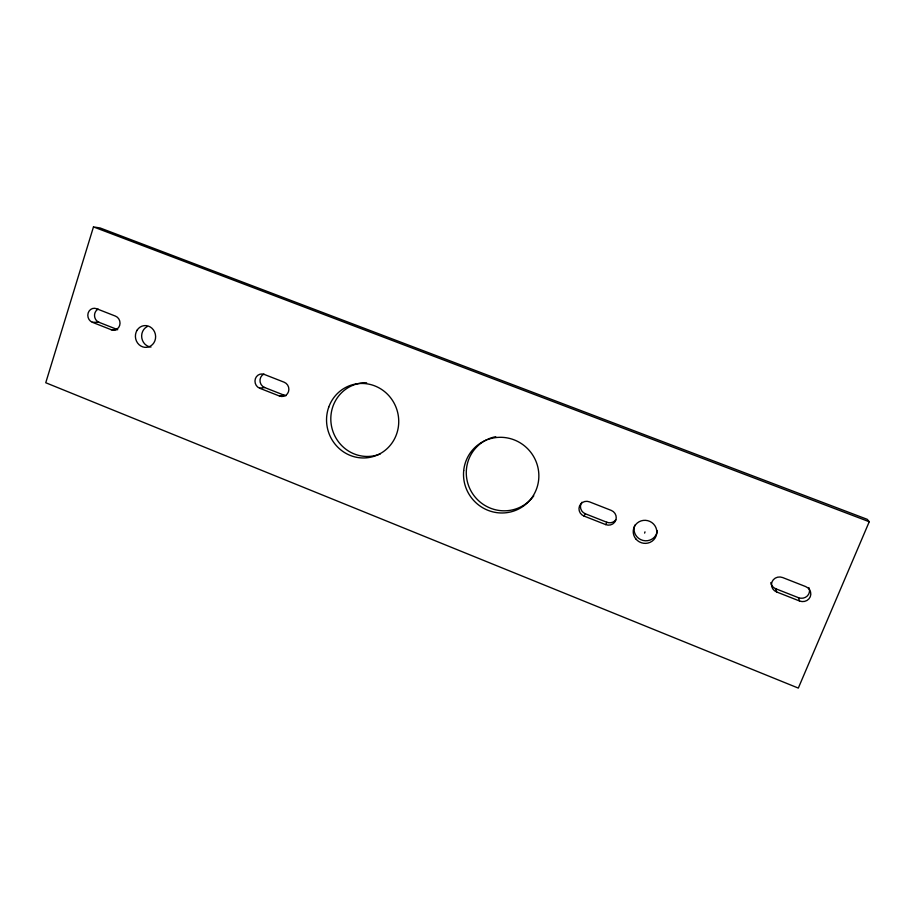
<?xml version="1.0" encoding="UTF-8"?>
<svg xmlns="http://www.w3.org/2000/svg" width="915" height="915" viewBox="0 0 915 915"><rect width="100%" height="100%" fill="white"/><g stroke="black" fill="none" stroke-linecap="round" stroke-linejoin="round"><path stroke-width="1.37" d="M644.629 533.09L644.995 531.855M93.479 226.909L45.75 382.745L798.315 688.091L869.25 521.733L867.237 519.331L100.192 227.995L93.479 226.909L869.25 521.733M605.684 524.592A7.812 7.629 24.4 0 0 615.738 520.349A7.812 7.629 24.4 0 0 611.231 510.387L589.443 501.843A7.766 7.595 28.5 0 0 579.481 506.098A7.766 7.595 28.5 0 0 583.953 516.026L605.684 524.592L606.851 522.259A7.72 7.537 24 0 0 615.818 519.789M583.953 516.026L585.371 513.795A7.686 7.514 28.1 0 1 581.883 502.278M279.487 396.035A7.4 7.023 77.5 0 0 288.477 391.746A7.4 7.023 77.5 0 0 284.165 382.218L264.275 374.429A7.389 6.977 78.2 0 0 255.365 378.73A7.389 6.977 78.2 0 0 259.654 388.223L279.487 396.035L284.245 395.246A7.32 6.954 77.5 0 0 286.029 395.68M259.654 388.223L264.618 387.514L284.245 395.246M111.218 329.72L117.703 329.675L99.003 322.309L92.323 322.274A7.24 6.622 81.6 0 1 88.149 313.022A7.24 6.622 81.6 0 1 96.533 308.698L115.473 316.121A7.251 6.657 81.3 0 1 119.682 325.408A7.251 6.657 81.3 0 1 111.218 329.72L92.323 322.274M585.371 513.795L606.851 522.259M770.773 582.661A8.098 7.697 9.9 0 0 775.794 588.768L798.406 597.678L799.55 600.995A8.258 7.812 9.3 0 0 810.255 596.786A8.258 7.812 9.3 0 0 805.623 586.561L782.668 577.559A8.201 7.789 10 0 0 772.054 581.78A8.201 7.789 10 0 0 776.652 591.971L799.55 600.995M775.794 588.768L776.652 591.971M264.618 387.514A7.297 6.908 78.2 0 1 263.909 374.063M808.894 587.613A8.155 7.709 9.1 0 1 798.406 597.678M99.003 322.309A7.16 6.554 81.6 0 1 94.542 315.904A7.16 6.554 81.6 0 1 98.157 309.121M657.313 530.814A11.701 11.357 18.8 0 1 642.993 540.445A11.701 11.357 18.8 0 1 634.816 525.153M150.975 347.082A10.797 9.985 80.9 0 1 141.836 338.184A10.797 9.985 80.9 0 1 147.212 326.575M533.765 495.839A37.687 36.966 51.2 0 1 475.285 497.257A37.687 36.966 51.2 0 1 486.551 439.795M487.798 439.211A37.687 36.966 51.2 0 1 495.724 436.695M380.297 453.897A36.955 35.594 73.2 0 1 331.493 426.07A36.955 35.594 73.2 0 1 366.629 382.79M635.833 538.924A11.838 11.495 19.1 0 0 656.032 536.19A11.838 11.495 19.1 0 0 643.188 520.418A11.838 11.495 19.1 0 0 635.833 538.924M137.113 330.178A10.923 10.088 80.8 0 0 144.822 347.334A10.923 10.088 80.8 0 0 154.589 331.916A10.923 10.088 80.8 0 0 137.113 330.178M463.699 470.596A38.133 37.378 51.4 0 0 516.632 509.952A38.133 37.378 51.4 0 0 523.22 444.884A38.133 37.378 51.4 0 0 463.699 470.596M328.748 407.129A37.378 35.982 73.1 0 0 368.814 457.546A37.378 35.982 73.1 0 0 390.35 397.442A37.378 35.982 73.1 0 0 328.748 407.129"/></g></svg>
